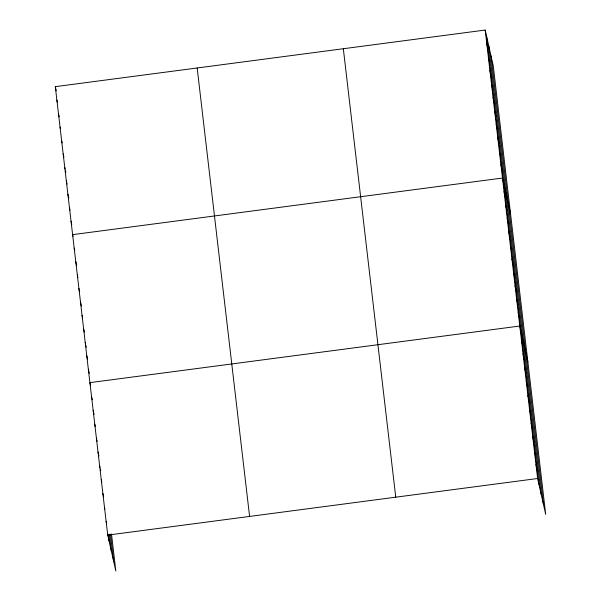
<?xml version="1.0" encoding="UTF-8"?>
<svg xmlns="http://www.w3.org/2000/svg" width="601" height="601" viewBox="0 0 601 601"><rect width="100%" height="100%" fill="white"/><g stroke="black" fill="none" stroke-linecap="round" stroke-linejoin="round"><path stroke-width="0.9" d="M111.493 533.988L115.82 570.95L107.737 535.108L55.315 86.657L485.18 30.05L493.263 65.892L545.685 514.343L537.61 478.501L485.18 30.05M107.737 535.108L537.61 478.501M486.757 43.505L488.057 49.267M488.328 56.96L489.627 62.722M489.898 70.407L491.197 76.177M491.475 83.862L492.775 89.624M493.045 97.317L494.345 103.079M494.615 110.772L495.915 116.534M496.193 124.227L497.493 129.989M497.763 137.682L499.063 143.444M499.341 151.129L500.633 156.899M500.911 164.584L502.211 170.346M510.557 213.881L502.481 178.039L72.616 234.645L72.984 236.291M504.059 191.494L505.351 197.256M505.629 204.949L506.928 210.711M507.199 218.403L508.499 224.165M508.777 231.851L510.069 237.62M510.347 245.306L511.646 251.068M511.917 258.761L513.216 264.523M513.494 272.215L514.794 277.978M515.065 285.67L516.364 291.432M516.635 299.125L517.934 304.887M518.212 312.573L519.512 318.342M527.858 361.87L519.782 326.027L89.917 382.634L90.473 385.106M521.405 339.888L522.705 345.65M523.02 353.749L524.32 359.518M524.643 367.609L525.943 373.379M526.266 381.477L527.565 387.239M527.881 395.338L529.18 401.1M529.504 409.198L530.803 414.96M531.126 423.059L532.426 428.821M532.749 436.919L534.041 442.682M534.364 450.78L535.664 456.542M535.987 464.641L537.286 470.403M55.315 86.657L56.246 90.774M56.892 100.112L57.448 102.583M58.462 113.566L59.206 116.857M60.032 127.021L60.408 128.667M61.61 140.469L62.166 142.94M63.18 153.924L63.924 157.222M64.75 167.379L65.126 169.024M65.494 170.669L65.87 172.322M66.328 180.833L67.064 184.124M67.898 194.288L68.83 198.405M69.468 207.736L70.024 210.207M71.046 221.191L71.789 224.489M74.186 248.1L74.749 250.572M75.764 261.555L76.688 265.672M77.334 275.01L77.89 277.474M78.904 288.457L79.648 291.755M80.481 301.912L81.405 306.029M82.052 315.367L82.607 317.839M83.622 328.822L84.365 332.113M85.199 342.277L85.567 343.922M85.943 345.567L86.311 347.213M86.769 355.732L87.513 359.022M88.347 369.179L89.271 373.296M91.54 396.495L92.276 399.793M93.155 410.355L94.087 414.472M94.778 424.216L95.334 426.687M96.4 438.084L97.137 441.374M98.016 451.944L98.947 456.061M99.638 465.805L100.006 467.45M100.382 469.096L100.75 470.741M101.261 479.666L101.817 482.137M102.876 493.526L103.62 496.817M104.499 507.387L104.867 509.032M106.122 521.247L106.677 523.719M491.025 55.968L543.447 504.419M488.718 45.736L541.14 494.195M486.479 35.812L538.902 484.263M343.329 48.734L395.751 497.185M197.173 67.973L249.595 516.432M110.449 534.229L113.581 561.026M109.329 534.161L111.275 550.801M108.285 534.402L109.036 540.87"/></g></svg>
